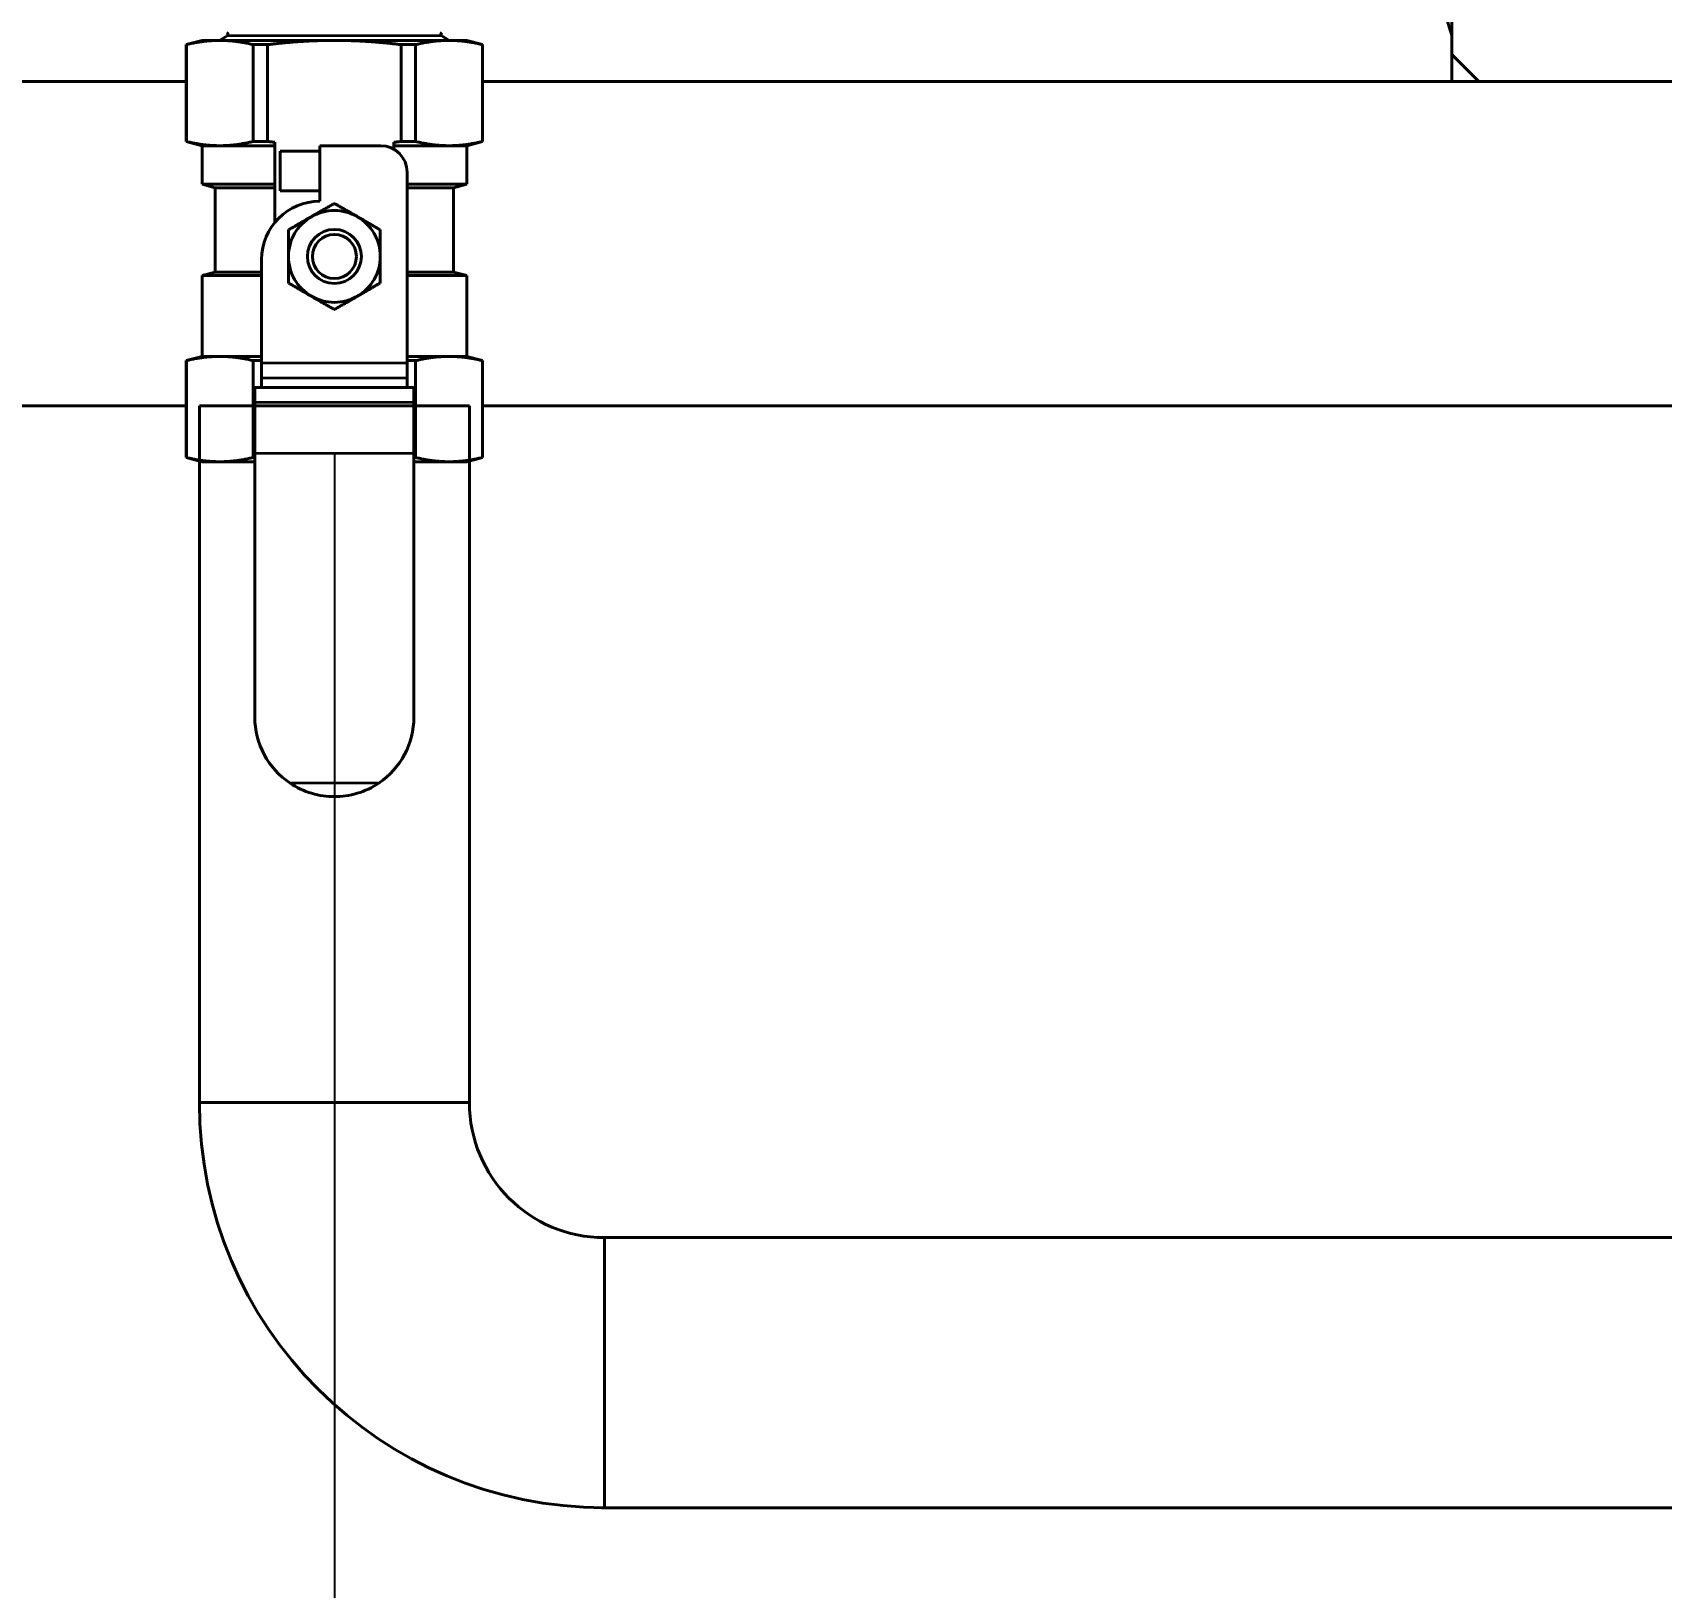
# Model space of a CAD drawing. Header units: millimetres. Extents: x 0 to 11890, y 0 to 8410.
# Drawn here: x 2731.1 to 3032.6, y 5530.8 to 5818.7 of the extents above; entities that cross this region are included whole.
import ezdxf

# ---------------------------------------------------------------- set-up
doc = ezdxf.new("R2010")
doc.units = ezdxf.units.MM
doc.header["$LTSCALE"] = 10
doc.layers.get('0').update_dxf_attribs({"color": 3, "lineweight": 25})
for name, color, linetype, lineweight in [('가시적인 것(ISO)', 3, 'Continuous', 40), ('가시적인 좁은 것(ISO)', 3, 'Continuous', 35), ('치수(ISO)', 2, 'Continuous', 25)]:
    doc.layers.add(name, color=color, linetype=linetype, lineweight=lineweight)
doc.styles.add('치수 텍스트_PSTEK_POSCO', font='isocp.shx')
doc.dimstyles.new('치수_PSTEK_POSCO', dxfattribs={"dimscale": 10, "dimtxt": 3, "dimasz": 2, "dimexe": 2, "dimexo": 2.5, "dimgap": 1, "dimtad": 1, "dimrnd": 1e-08, "dimdsep": 46, "dimtxsty": '치수 텍스트_PSTEK_POSCO', "dimcen": 0.09, "dimdle": 10, "dimclrd": 7, "dimclre": 7, "dimclrt": 2, "dimadec": 1, "dimazin": 2, "dimtfac": 1, "dimtmove": 0, "dimatfit": 3, "dimfxl": 0, "dimtolj": 1, "dimlwd": -1, "dimlwe": -1, "dimarcsym": 0})

# ---------------------------------------------------------------- blocks, each defined once
blk = doc.blocks.new('*D36')
at = {"layer": 'Defpoints', "color": 0}
for p in [(2184.83, 6147.6), (4568.33, 5027.6), (4568.33, 4750.47)]:
    blk.add_point(p, dxfattribs=at)
at = {"layer": '치수(ISO)', "color": 7}
for p, q in [((2184.83, 6097.6), (2184.83, 4710.47)), ((4568.33, 4977.6), (4568.33, 4710.47)), ((2224.83, 4750.47), (4528.33, 4750.47))]:
    blk.add_line(p, q, dxfattribs=at)
for points in [[(2224.83, 4757.14), (2224.83, 4743.8), (2184.83, 4750.47)], [(4528.33, 4757.14), (4528.33, 4743.8), (4568.33, 4750.47)]]:
    blk.add_solid(points, dxfattribs=at)
at = {"layer": '치수(ISO)', "color": 2, "insert": (3269.57, 4800.48), "char_height": 60, "attachment_point": 4, "style": '치수 텍스트_PSTEK_POSCO'}
blk.add_mtext('\\A1;2383.5', dxfattribs=at)
blk = doc.blocks.new('*D38')
at = {"layer": 'Defpoints', "color": 0}
for p in [(1765.95, 6579.6), (2998.83, 6579.6), (2543.83, 5809.6)]:
    blk.add_point(p, dxfattribs=at)
at = {"layer": '치수(ISO)', "color": 7}
for p, q in [((2948.83, 6579.6), (1725.95, 6579.6)), ((1765.95, 5849.6), (1765.95, 6539.6))]:
    blk.add_line(p, q, dxfattribs=at)
for points in [[(1759.28, 6539.6), (1772.61, 6539.6), (1765.95, 6579.6)], [(1759.28, 5849.6), (1772.61, 5849.6), (1765.95, 5809.6)]]:
    blk.add_solid(points, dxfattribs=at)
at = {"layer": '치수(ISO)', "color": 2, "insert": (1715.95, 6140.57), "char_height": 60, "attachment_point": 4, "rotation": 90, "style": '치수 텍스트_PSTEK_POSCO'}
blk.add_mtext('\\A1;770', dxfattribs=at)
blk = doc.blocks.new('*D39')
at = {"layer": 'Defpoints', "color": 0}
for p in [(2406.83, 7439.6), (1606.83, 5027.6), (4228.33, 5027.6)]:
    blk.add_point(p, dxfattribs=at)
at = {"layer": '치수(ISO)', "color": 7}
for p, q in [((2356.83, 7439.6), (1566.83, 7439.6)), ((1606.83, 7399.6), (1606.83, 5067.6)), ((4178.33, 5027.6), (1566.83, 5027.6))]:
    blk.add_line(p, q, dxfattribs=at)
for points in [[(1600.16, 7399.6), (1613.49, 7399.6), (1606.83, 7439.6)], [(1600.16, 5067.6), (1613.49, 5067.6), (1606.83, 5027.6)]]:
    blk.add_solid(points, dxfattribs=at)
at = {"layer": '치수(ISO)', "color": 2, "insert": (1556.82, 6159.03), "char_height": 60, "attachment_point": 4, "rotation": 90, "style": '치수 텍스트_PSTEK_POSCO'}
blk.add_mtext('\\A1;2412', dxfattribs=at)
blk = doc.blocks.new('*D40')
at = {"layer": 'Defpoints', "color": 0}
for p in [(1930.09, 6189.6), (2082.05, 6189.6), (3210.83, 4301.59)]:
    blk.add_point(p, dxfattribs=at)
at = {"layer": '치수(ISO)', "color": 7}
for p, q in [((2032.05, 6189.6), (1890.09, 6189.6)), ((1930.09, 4341.59), (1930.09, 6149.6)), ((3160.83, 4301.59), (1890.09, 4301.59))]:
    blk.add_line(p, q, dxfattribs=at)
for points in [[(1923.42, 6149.6), (1936.76, 6149.6), (1930.09, 6189.6)], [(1923.42, 4341.59), (1936.76, 4341.59), (1930.09, 4301.59)]]:
    blk.add_solid(points, dxfattribs=at)
at = {"layer": '치수(ISO)', "color": 2, "insert": (1880.09, 5131.59), "char_height": 60, "attachment_point": 4, "rotation": 90, "style": '치수 텍스트_PSTEK_POSCO'}
blk.add_mtext('\\A1;1888.01', dxfattribs=at)

msp = doc.modelspace()

# ---------------------------------------------------------------- linework, layer by layer
msp.add_line((2786.931, 5740.783), (2786.931, 3728.259))
at = {"layer": '가시적인 것(ISO)'}
for p, q in [((2993.826, 5918.769), (2993.826, 5814.597)), ((2993.826, 5818.154), (2990.392, 5829.245)), ((2762.431, 5817.239), (2759.491, 5816.451)), ((2762.431, 5817.239), (2765.714, 5817.239)), ((2767.065, 5818.09), (2765.692, 5817.239)), ((2765.714, 5817.239), (2786.931, 5817.239)), ((2786.931, 5817.239), (2808.149, 5817.239)), ((2806.798, 5818.09), (2808.17, 5817.239)), ((2808.149, 5817.239), (2811.431, 5817.239)), ((2811.431, 5817.239), (2814.371, 5816.451)), ((2759.491, 5816.451), (2759.535, 5816.451)), ((2759.491, 5816.451), (2759.491, 5798.527)), ((2759.535, 5798.527), (2759.535, 5816.451)), ((2771.892, 5816.451), (2771.892, 5798.527)), ((2771.892, 5816.451), (2774.574, 5816.451)), ((2774.574, 5798.527), (2774.574, 5816.451)), ((2799.289, 5816.451), (2799.289, 5798.527)), ((2799.289, 5816.451), (2801.97, 5816.451)), ((2801.97, 5798.527), (2801.97, 5816.451)), ((2814.328, 5816.451), (2814.328, 5798.527)), ((2814.328, 5816.451), (2814.371, 5816.451)), ((2814.371, 5816.451), (2814.371, 5798.527)), ((2993.826, 5814.597), (2993.826, 5809.597)), ((2998.826, 5809.597), (2993.826, 5814.597)), ((2759.491, 5809.597), (2543.826, 5809.597)), ((2993.826, 5809.597), (2814.371, 5809.597)), ((2993.826, 5809.597), (2998.826, 5809.597)), ((2998.826, 5809.597), (3953.826, 5809.597)), ((2759.491, 5798.527), (2759.535, 5798.527)), ((2762.431, 5797.739), (2759.491, 5798.527)), ((2762.431, 5797.739), (2765.714, 5797.739)), ((2762.431, 5797.739), (2762.431, 5790.596)), ((2765.714, 5797.739), (2775.906, 5797.739)), ((2771.892, 5798.527), (2774.574, 5798.527)), ((2775.906, 5798.373), (2775.906, 5783.512)), ((2776.886, 5796.739), (2776.886, 5789.389)), ((2784.236, 5796.739), (2776.886, 5796.739)), ((2795.506, 5797.739), (2784.236, 5797.739)), ((2784.236, 5797.739), (2784.236, 5787.449)), ((2797.956, 5797.083), (2797.956, 5798.373)), ((2797.956, 5797.739), (2808.149, 5797.739)), ((2799.289, 5798.527), (2801.97, 5798.527)), ((2808.149, 5797.739), (2811.431, 5797.739)), ((2811.431, 5797.739), (2814.371, 5798.527)), ((2811.431, 5797.739), (2811.431, 5790.596)), ((2814.328, 5798.527), (2814.371, 5798.527)), ((2800.406, 5757.51), (2800.406, 5792.839)), ((2762.431, 5790.596), (2775.906, 5790.596)), ((2764.881, 5789.939), (2762.431, 5790.596)), ((2764.881, 5789.939), (2775.906, 5789.939)), ((2764.881, 5789.939), (2764.881, 5774.339)), ((2800.406, 5790.596), (2811.431, 5790.596)), ((2800.406, 5789.939), (2808.981, 5789.939)), ((2808.981, 5789.939), (2811.431, 5790.596)), ((2808.981, 5789.939), (2808.981, 5774.339)), ((2776.886, 5789.389), (2784.236, 5789.389)), ((2773.456, 5776.669), (2773.456, 5757.51)), ((2764.881, 5774.339), (2762.431, 5773.683)), ((2762.431, 5773.683), (2773.456, 5773.683)), ((2762.431, 5773.683), (2762.431, 5758.739)), ((2764.881, 5774.339), (2773.456, 5774.339)), ((2800.406, 5774.339), (2808.981, 5774.339)), ((2800.406, 5773.683), (2811.431, 5773.683)), ((2808.981, 5774.339), (2811.431, 5773.683)), ((2811.431, 5773.683), (2811.431, 5758.739)), ((2762.431, 5758.739), (2759.491, 5757.951)), ((2759.491, 5757.951), (2759.535, 5757.951)), ((2759.491, 5757.951), (2759.491, 5740.027)), ((2759.535, 5740.027), (2759.535, 5757.951)), ((2762.431, 5758.739), (2765.714, 5758.739)), ((2765.714, 5758.739), (2773.456, 5758.739)), ((2771.892, 5757.951), (2771.892, 5740.027)), ((2771.892, 5757.951), (2773.456, 5757.951)), ((2773.456, 5757.51), (2773.456, 5754.69)), ((2800.406, 5758.739), (2808.149, 5758.739)), ((2800.406, 5757.951), (2801.97, 5757.951)), ((2800.406, 5754.69), (2800.406, 5757.51)), ((2801.97, 5740.027), (2801.97, 5757.951)), ((2808.149, 5758.739), (2811.431, 5758.739)), ((2811.431, 5758.739), (2814.371, 5757.951)), ((2814.328, 5757.951), (2814.328, 5740.027)), ((2814.328, 5757.951), (2814.371, 5757.951)), ((2814.371, 5757.951), (2814.371, 5740.027)), ((2773.456, 5754.69), (2773.456, 5752.967)), ((2800.406, 5752.967), (2800.406, 5754.69)), ((2772.206, 5750.18), (2772.206, 5752.891)), ((2801.581, 5752.967), (2772.282, 5752.967)), ((2801.656, 5752.891), (2801.656, 5750.18)), ((2759.491, 5749.597), (2543.826, 5749.597)), ((2772.206, 5750.18), (2772.206, 5740.783)), ((2801.656, 5740.783), (2801.656, 5750.18)), ((3053.826, 5749.597), (2814.371, 5749.597)), ((2759.491, 5740.027), (2759.535, 5740.027)), ((2762.431, 5739.239), (2759.491, 5740.027)), ((2762.431, 5739.239), (2765.714, 5739.239)), ((2765.714, 5739.239), (2772.206, 5739.239)), ((2771.892, 5740.027), (2772.206, 5740.027)), ((2772.206, 5691.964), (2772.206, 5740.783)), ((2801.656, 5740.783), (2801.656, 5691.964)), ((2801.656, 5740.027), (2801.97, 5740.027)), ((2801.656, 5739.239), (2808.149, 5739.239)), ((2808.149, 5739.239), (2811.431, 5739.239)), ((2811.431, 5739.239), (2814.371, 5740.027)), ((2814.328, 5740.027), (2814.371, 5740.027))]:
    msp.add_line(p, q, dxfattribs=at)
at = {"layer": '가시적인 것(ISO)', "color": 1}
for p, q in [((2761.931, 5749.597), (2761.931, 5620.597)), ((2761.931, 5749.597), (2811.931, 5749.597)), ((2811.931, 5749.597), (2811.931, 5620.597)), ((2761.931, 5620.597), (2811.931, 5620.597)), ((2811.931, 5620.597), (2761.931, 5620.597)), ((4656.826, 5595.597), (2836.371, 5595.597)), ((2836.931, 5595.597), (2836.931, 5545.597)), ((4656.826, 5545.597), (2836.371, 5545.597))]:
    msp.add_line(p, q, dxfattribs=at)
at = {"layer": '가시적인 것(ISO)'}
for radius in [5, 4.08]:
    msp.add_circle((2786.931, 5777.239), radius, dxfattribs=at)
for centre, radius, start, end in [((2766.884, 5818.382), 0.343, 301.8, 61.8), ((2806.979, 5818.382), 0.343, 118.2, 238.2), ((2795.506, 5792.839), 4.9, 0, 90), ((2784.236, 5776.669), 10.78, 90, 180), ((2786.931, 5777.239), 9.8, 89.84821, 90.15179), ((2786.931, 5777.239), 8.5, 120, 180), ((2786.931, 5777.239), 8.5, 60, 120), ((2786.931, 5777.239), 8.5, 0, 60), ((2786.931, 5777.239), 9.8, 149.84821, 150.15179), ((2786.931, 5777.239), 9.8, 29.84821, 30.15179), ((2786.931, 5777.239), 8.5, 180, 240), ((2786.931, 5777.239), 8.5, 300, 0), ((2786.931, 5777.239), 9.8, 209.84821, 210.15179), ((2786.931, 5777.239), 9.8, 329.84821, 330.15179), ((2786.931, 5777.239), 8.5, 240, 300), ((2786.931, 5777.239), 9.8, 269.84821, 270.15179), ((2786.931, 5691.964), 14.725, 180, 236.12142), ((2786.931, 5691.964), 14.725, 303.87858, 0)]:
    msp.add_arc(centre, radius, start, end, dxfattribs=at)
at = {"layer": '가시적인 것(ISO)', "color": 1}
for radius in [75, 25]:
    msp.add_arc((2836.931, 5620.597), radius, 180, 270, dxfattribs=at)
at = {"layer": '가시적인 것(ISO)'}
for centre, major_axis in [((2773.456, 5751.717), (1.231, -1.231)), ((2800.406, 5751.717), (-1.231, -1.231))]:
    msp.add_ellipse(centre, major_axis=major_axis, ratio=0.176327, start_param=2.9670597, end_param=3.3161256, dxfattribs=at)
for points, weights in [([(2759.535, 5816.451), (2762.799, 5817.239), (2765.714, 5817.239)], [1, 1.0295630141, 1]), ([(2765.714, 5817.239), (2768.628, 5817.239), (2771.892, 5816.451)], [1, 1.0295630141, 1]), ([(2774.574, 5816.451), (2781.102, 5817.239), (2786.931, 5817.239)], [1, 1.0295630141, 1]), ([(2786.931, 5817.239), (2792.76, 5817.239), (2799.289, 5816.451)], [1, 1.0295630141, 1]), ([(2801.97, 5816.451), (2805.234, 5817.239), (2808.149, 5817.239)], [1, 1.0295630141, 1]), ([(2808.149, 5817.239), (2811.063, 5817.239), (2814.328, 5816.451)], [1, 1.0295630141, 1]), ([(2765.714, 5797.739), (2762.799, 5797.739), (2759.535, 5798.527)], [1, 1.0295630141, 1]), ([(2771.892, 5798.527), (2768.628, 5797.739), (2765.714, 5797.739)], [1, 1.0295630141, 1]), ([(2775.906, 5798.373), (2775.247, 5798.446), (2774.574, 5798.527)], [2.44337095783, 2.43057214815, 2.41638508962]), ([(2799.289, 5798.527), (2798.615, 5798.446), (2797.956, 5798.373)], [2.41638508962, 2.43057214815, 2.44337095783]), ([(2808.149, 5797.739), (2805.234, 5797.739), (2801.97, 5798.527)], [1, 1.0295630141, 1]), ([(2814.328, 5798.527), (2811.063, 5797.739), (2808.149, 5797.739)], [1, 1.0295630141, 1]), ([(2786.905, 5787.039), (2784.643, 5785.733), (2782.681, 5784.6)], [1, 1.03753100592, 1]), ([(2791.181, 5784.6), (2789.219, 5785.733), (2786.957, 5787.039)], [1, 1.03753100592, 1]), ([(2782.681, 5784.6), (2780.719, 5783.468), (2778.457, 5782.162)], [1, 1.03753100592, 1]), ([(2795.405, 5782.162), (2793.143, 5783.468), (2791.181, 5784.6)], [1, 1.03753100592, 1]), ([(2778.431, 5782.117), (2778.431, 5779.505), (2778.431, 5777.239)], [1, 1.03753100592, 1]), ([(2795.431, 5777.239), (2795.431, 5779.505), (2795.431, 5782.117)], [1, 1.03753100592, 1]), ([(2778.431, 5777.239), (2778.431, 5774.974), (2778.431, 5772.362)], [1, 1.03753100592, 1]), ([(2795.431, 5772.362), (2795.431, 5774.974), (2795.431, 5777.239)], [1, 1.03753100592, 1]), ([(2778.457, 5772.317), (2780.719, 5771.011), (2782.681, 5769.878)], [1, 1.03753100592, 1]), ([(2791.181, 5769.878), (2793.143, 5771.011), (2795.405, 5772.317)], [1, 1.03753100592, 1]), ([(2782.681, 5769.878), (2784.643, 5768.745), (2786.905, 5767.439)], [1, 1.03753100592, 1]), ([(2786.957, 5767.439), (2789.219, 5768.745), (2791.181, 5769.878)], [1, 1.03753100592, 1]), ([(2759.535, 5757.951), (2762.799, 5758.739), (2765.714, 5758.739)], [1, 1.0295630141, 1]), ([(2765.714, 5758.739), (2768.628, 5758.739), (2771.892, 5757.951)], [1, 1.0295630141, 1]), ([(2801.97, 5757.951), (2805.234, 5758.739), (2808.149, 5758.739)], [1, 1.0295630141, 1]), ([(2808.149, 5758.739), (2811.063, 5758.739), (2814.328, 5757.951)], [1, 1.0295630141, 1]), ([(2765.714, 5739.239), (2762.799, 5739.239), (2759.535, 5740.027)], [1, 1.0295630141, 1]), ([(2771.892, 5740.027), (2768.628, 5739.239), (2765.714, 5739.239)], [1, 1.0295630141, 1]), ([(2808.149, 5739.239), (2805.234, 5739.239), (2801.97, 5740.027)], [1, 1.0295630141, 1]), ([(2814.328, 5740.027), (2811.063, 5739.239), (2808.149, 5739.239)], [1, 1.0295630141, 1])]:
    msp.add_rational_spline(points, weights, degree=2, dxfattribs=at)
for points, knots in [([(2778.723, 5679.739), (2779.934, 5678.926), (2781.297, 5678.28), (2784.123, 5677.434), (2785.583, 5677.239), (2786.931, 5677.239)], [-0.87487784, -0.87487784, -0.87487784, -0.87487784, -0.43743892, -0.43743892, 0, 0, 0, 0]), ([(2786.931, 5677.239), (2788.279, 5677.239), (2789.739, 5677.434), (2792.565, 5678.28), (2793.929, 5678.926), (2795.14, 5679.739)], [-2.72040165, -2.72040165, -2.72040165, -2.72040165, -2.28296273, -2.28296273, -1.84552381, -1.84552381, -1.84552381, -1.84552381])]:
    msp.add_open_spline(points, degree=3, knots=knots, dxfattribs=at)
at = {"layer": '가시적인 좁은 것(ISO)'}
for p, q in [((2806.798, 5818.09), (2767.065, 5818.09)), ((2800.406, 5757.51), (2773.456, 5757.51)), ((2800.406, 5754.69), (2773.456, 5754.69)), ((2801.656, 5752.891), (2772.206, 5752.891)), ((2801.656, 5750.18), (2772.206, 5750.18)), ((2801.656, 5740.783), (2772.206, 5740.783)), ((2795.14, 5679.739), (2778.723, 5679.739))]:
    msp.add_line(p, q, dxfattribs=at)

# ---------------------------------------------------------------- dimensions: what is measured, and where the dimension line sits
at = {"layer": '치수(ISO)', "color": 7}
for base, p1, p2, angle, override, picture, middle in [((1606.826, 5027.597), (2406.826, 7439.597), (4228.326, 5027.597), 90, {"dimscale": 20, "dimtofl": 0, "dimatfit": 1}, '*D39', (1606.826, 6233.597)), ((1765.948, 6579.597), (2543.826, 5809.597), (2998.826, 6579.597), 90, {"dimscale": 20, "dimse1": 1, "dimtofl": 0, "dimatfit": 1}, '*D38', (1765.948, 6194.597)), ((1930.089, 6189.597), (3210.826, 4301.59), (2082.046, 6189.597), 270, {"dimscale": 20, "dimtofl": 0, "dimatfit": 1}, '*D40', (1930.089, 5245.594)), ((4568.326, 4750.469), (2184.826, 6147.597), (4568.326, 5027.597), 180, {"dimscale": 20, "dimse1": 0, "dimtofl": 0, "dimatfit": 1}, '*D36', (3376.576, 4750.469))]:
    dim = msp.add_linear_dim(base=base, p1=p1, p2=p2, angle=angle, dimstyle='치수_PSTEK_POSCO', override=override, dxfattribs=at)
    dim.commit()
    dim.dimension.update_dxf_attribs({"geometry": picture, "text_midpoint": middle, "dimtype": 160})

doc.saveas('drawing.dxf')
